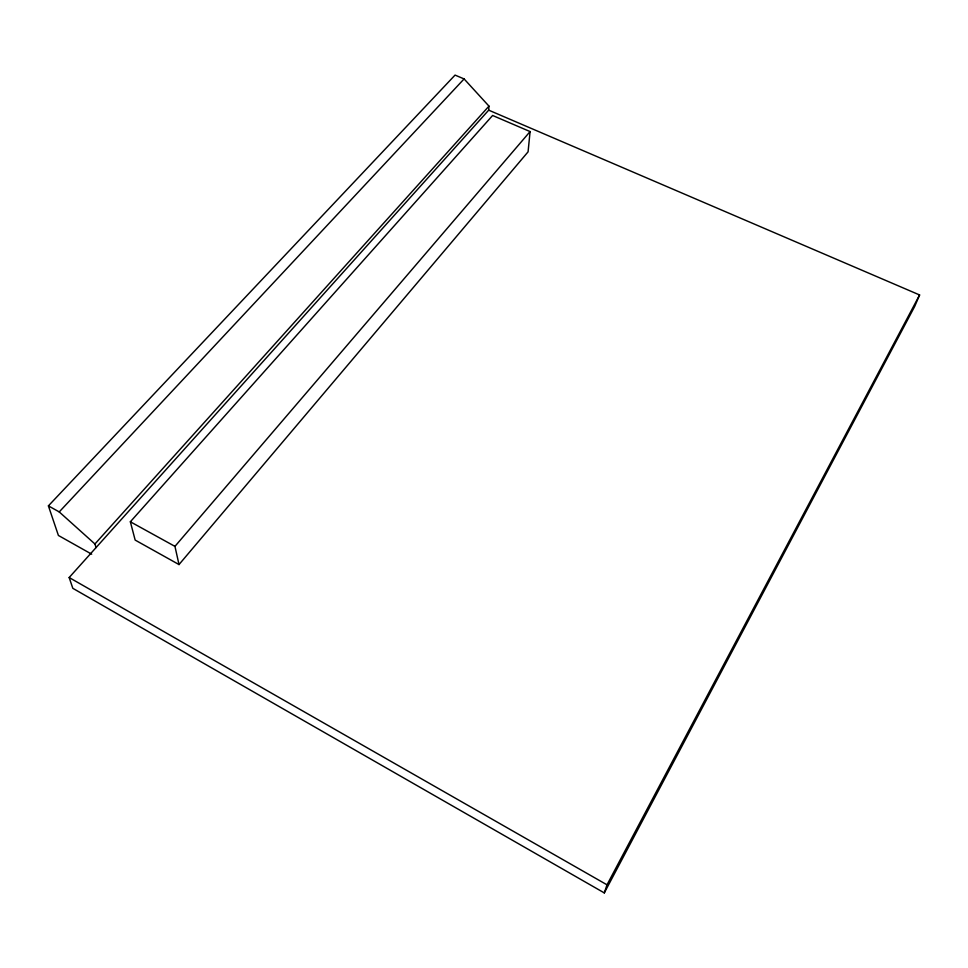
<?xml version="1.0" encoding="UTF-8"?>
<svg xmlns="http://www.w3.org/2000/svg" width="968" height="968" viewBox="0 0 968 968"><rect width="100%" height="100%" fill="white"/><g stroke="black" fill="none" stroke-linecap="round" stroke-linejoin="round"><path stroke-width="1.45" d="M488.695 110.158L919.6 294.962L914.687 306.42L604.298 892.907L72.818 588.314L69.164 577.533L488.695 110.158L488.973 106.129L464.096 78.928L455.057 75.093L48.4 505.865L58.407 535.461L91.694 554.18M530.077 131.575L528.08 151.831L179.007 564.562L135.157 540.083L130.353 521.776L492.615 115.482L530.077 131.575L174.954 546.375L179.007 564.562M604.298 892.907L607.009 884.812L919.6 294.962M96.074 547.561L94.924 543.98L488.973 106.129M48.4 505.865L59.23 511.915L464.096 78.928M130.353 521.776L174.954 546.375M69.164 577.533L607.009 884.812M59.23 511.915L94.924 543.98"/></g></svg>
